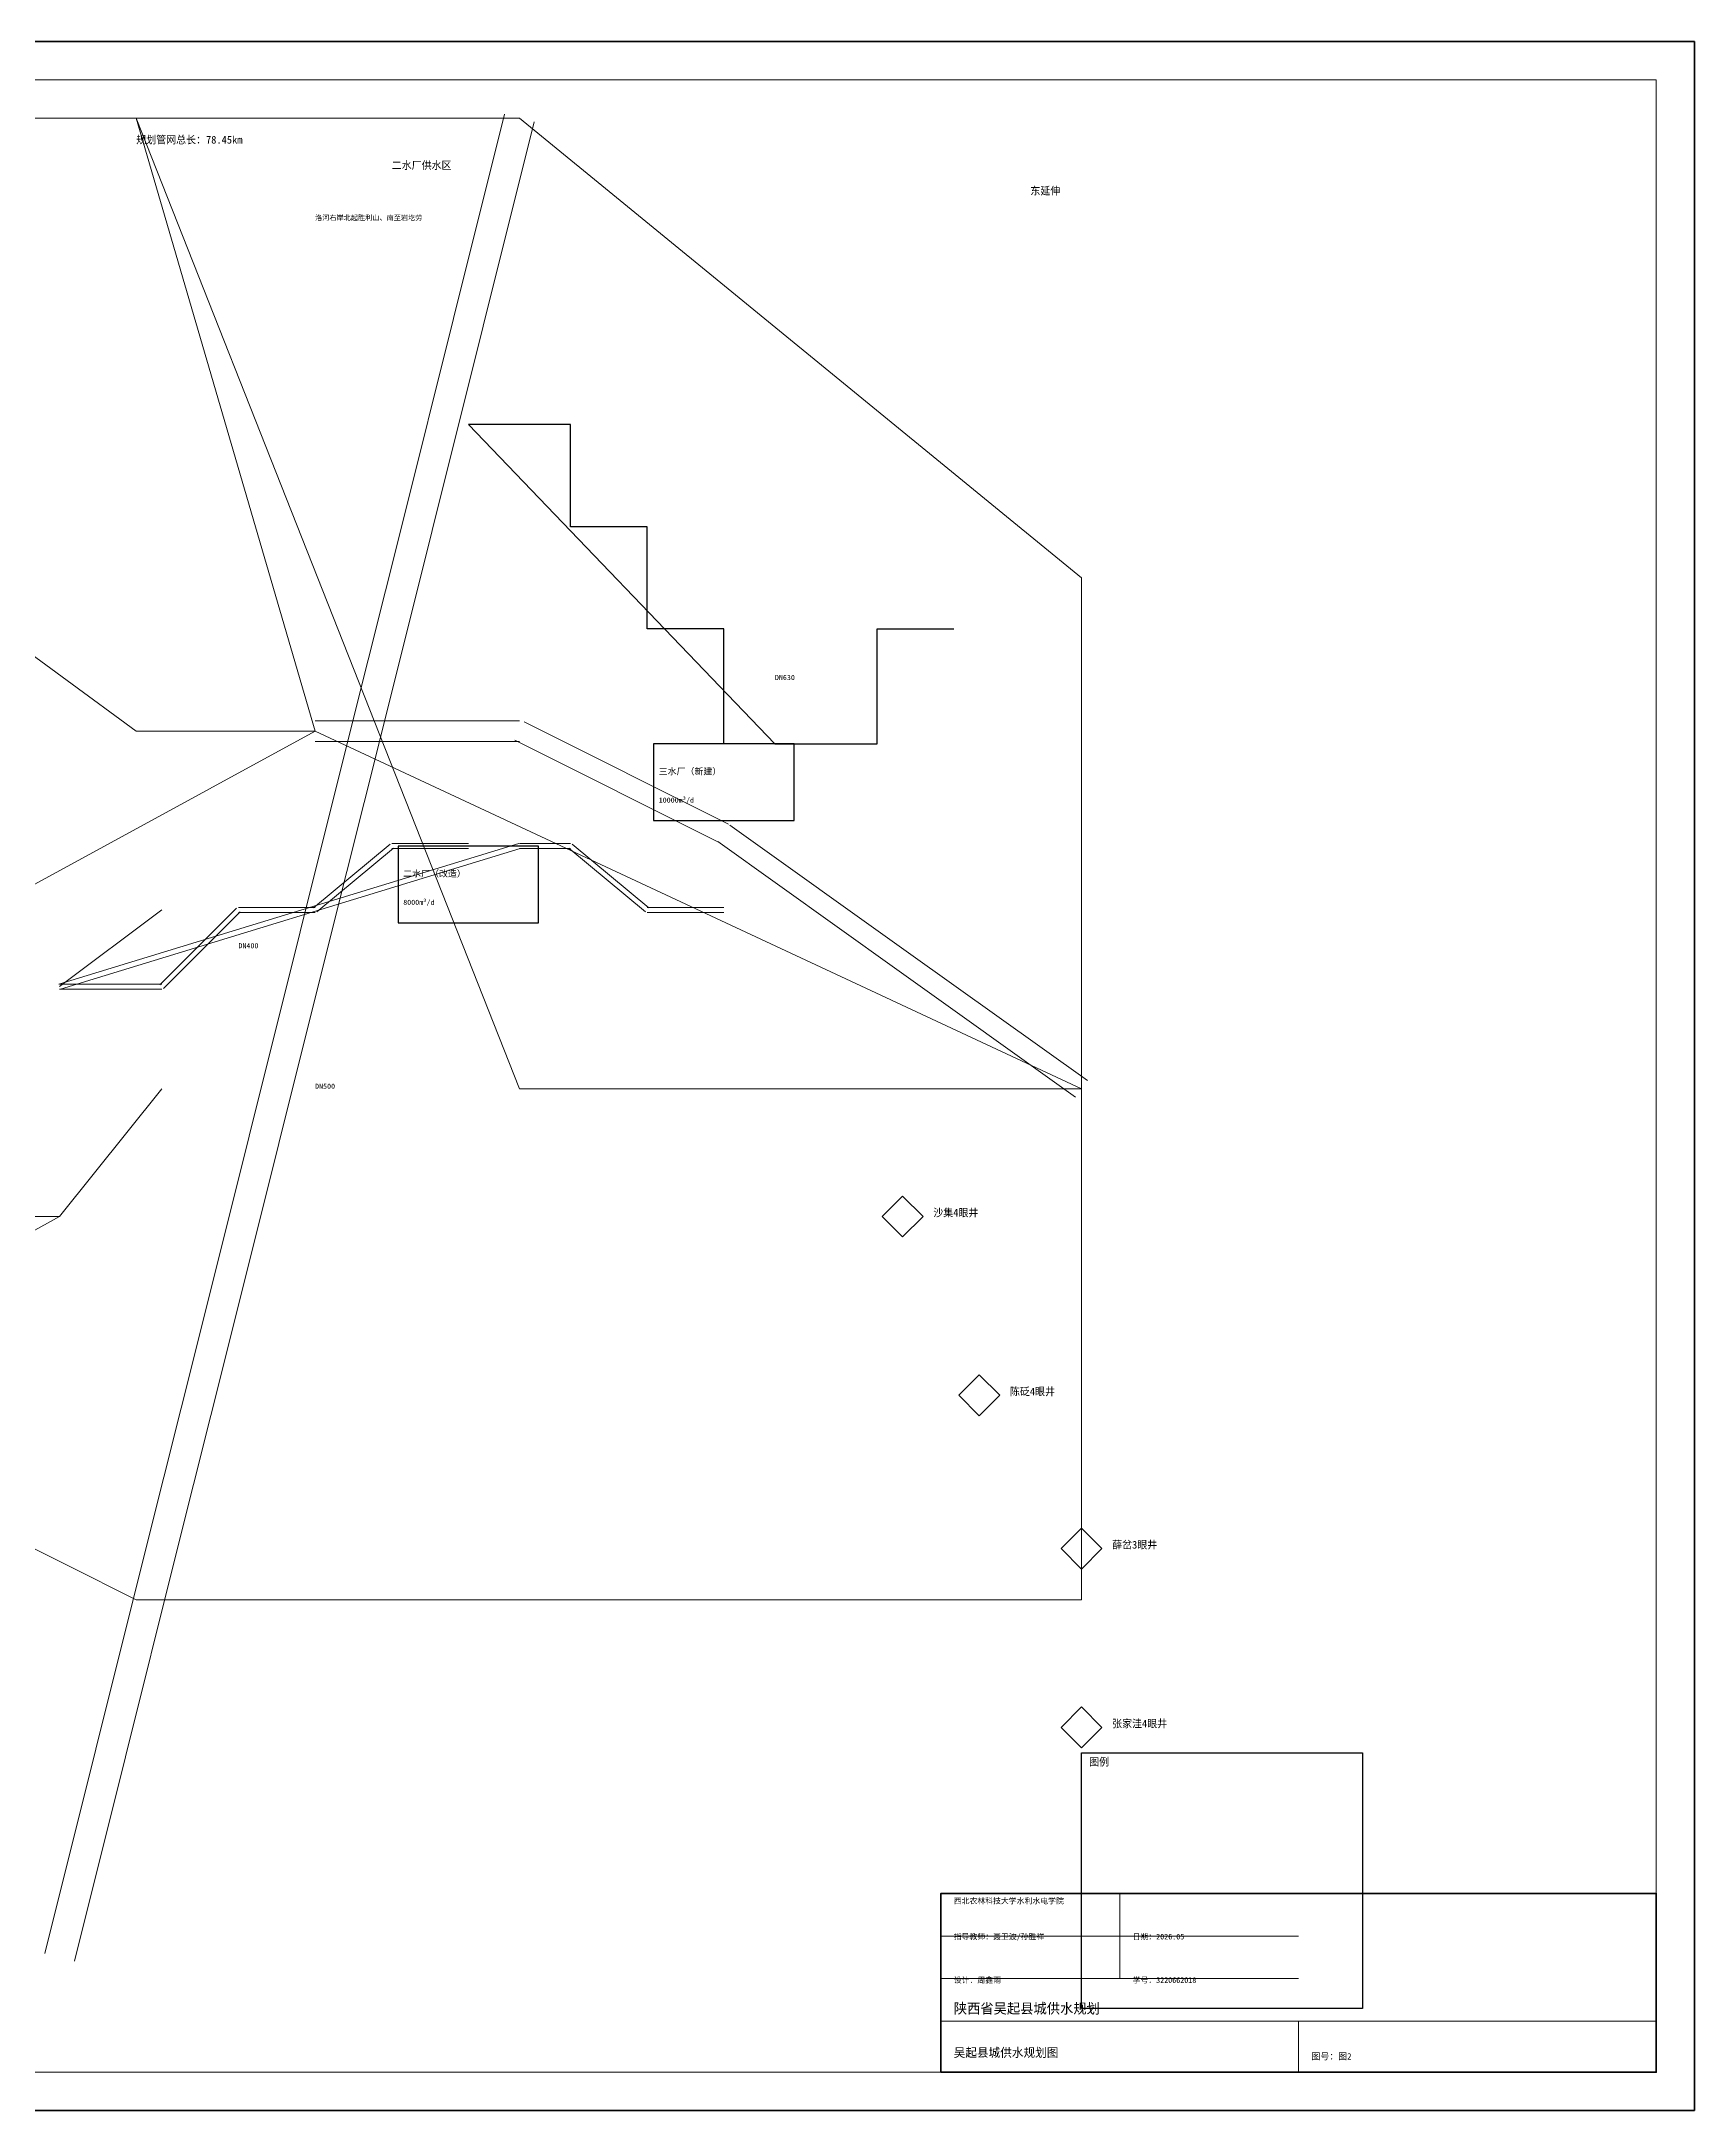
# Model space of a CAD drawing. Header units: millimetres. Extents: x 0 to 1160, y 0 to 810.
# Drawn here: x 513 to 1160, y 0 to 810 of the extents above; entities that cross this region are included whole.
import ezdxf

# ---------------------------------------------------------------- set-up
doc = ezdxf.new("R2010")
doc.units = ezdxf.units.MM
for name, color, linetype in [('AREA', 7, 'Continuous'), ('CONNECT', 7, 'Continuous'), ('FRAME', 7, 'Continuous'), ('LABEL', 7, 'Continuous'), ('NODE', 7, 'Continuous'), ('PIPE1', 7, 'Continuous'), ('PIPE2', 7, 'Continuous'), ('PIPE3', 7, 'Continuous'), ('PLANT', 7, 'Continuous'), ('RIVER', 7, 'Continuous')]:
    doc.layers.add(name, color=color, linetype=linetype)

msp = doc.modelspace()

# ---------------------------------------------------------------- linework, layer by layer
at = {"layer": 'AREA', "color": 7, "lineweight": 13}
for p, q in [((350, 780), (550, 780)), ((550, 780), (620, 540)), ((550, 780), (700, 780)), ((700, 400), (550, 780)), ((700, 780), (920, 600)), ((400, 650), (550, 540)), ((920, 600), (920, 400)), ((620, 540), (400, 420)), ((550, 540), (620, 540)), ((620, 540), (920, 400)), ((920, 400), (700, 400)), ((920, 400), (920, 200)), ((550, 200), (350, 300)), ((920, 200), (550, 200))]:
    msp.add_line(p, q, dxfattribs=at)
at = {"layer": 'CONNECT', "color": 7, "lineweight": 13}
for p, q in [((520, 440), (560, 470)), ((520, 350), (560, 400))]:
    msp.add_line(p, q, dxfattribs=at)
at = {"layer": 'FRAME', "color": 7, "lineweight": 50}
for p, q in [((1160, 810), (0, 810)), ((1160, 0), (1160, 810)), ((0, 0), (1160, 0))]:
    msp.add_line(p, q, dxfattribs=at)
at = {"layer": 'FRAME', "color": 7, "lineweight": 13}
for p, q in [((1145, 795), (15, 795)), ((1145, 15), (1145, 795)), ((865, 85), (1005, 85)), ((935, 51.67), (935, 85)), ((935, 68.33), (935, 85)), ((935, 85), (935, 85)), ((865, 68.33), (1005, 68.33)), ((865, 51.67), (1005, 51.67)), ((865, 35), (1145, 35)), ((1005, 15), (1005, 35)), ((15, 15), (1145, 15))]:
    msp.add_line(p, q, dxfattribs=at)
at = {"layer": 'FRAME', "color": 7, "lineweight": 35}
msp.add_lwpolyline([(865, 15), (1145, 15), (1145, 85), (865, 85), (865, 15)], dxfattribs=at)
at = {"layer": 'LABEL', "color": 7, "lineweight": 25}
msp.add_lwpolyline([(920, 140), (1030, 140), (1030, 40), (920, 40), (920, 140)], dxfattribs=at)
at = {"layer": 'NODE', "color": 7, "lineweight": 25}
for points in [[(850, 358), (858, 350), (850, 342), (842, 350), (850, 358)], [(880, 288), (888, 280), (880, 272), (872, 280), (880, 288)], [(920, 228), (928, 220), (920, 212), (912, 220), (920, 228)], [(920, 158), (928, 150), (920, 142), (912, 150), (920, 158)]]:
    msp.add_lwpolyline(points, dxfattribs=at)
at = {"layer": 'PIPE1', "color": 7, "lineweight": 13}
for p, q in [((520, 350), (420, 295)), ((490, 350), (520, 350))]:
    msp.add_line(p, q, dxfattribs=at)
at = {"layer": 'PIPE2', "color": 7, "lineweight": 13}
for p, q in [((519.71, 440.96), (699.71, 495.96)), ((649.36, 495.77), (619.36, 470.77)), ((650.64, 494.23), (620.64, 469.23)), ((680, 496), (650, 496)), ((700, 496), (720, 496)), ((719.36, 494.23), (749.36, 469.23)), ((720.64, 495.77), (750.64, 470.77)), ((520.29, 439.04), (700.29, 494.04)), ((680, 494), (650, 494)), ((700, 494), (720, 494)), ((589.29, 470.71), (559.29, 440.71)), ((620, 471), (590, 471)), ((750, 471), (780, 471)), ((590.71, 469.29), (560.71, 439.29)), ((620, 469), (590, 469)), ((750, 469), (780, 469)), ((560, 441), (520, 441)), ((560, 439), (520, 439))]:
    msp.add_line(p, q, dxfattribs=at)
at = {"layer": 'PIPE3', "color": 7, "lineweight": 30}
for p, q in [((720, 660), (680, 660)), ((680, 660), (800, 535)), ((720, 620), (720, 660)), ((750, 620), (720, 620)), ((750, 580), (750, 620)), ((780, 580), (750, 580)), ((780, 535), (780, 580)), ((840, 535), (840, 580)), ((840, 580), (870, 580)), ((800, 535), (840, 535))]:
    msp.add_line(p, q, dxfattribs=at)
at = {"layer": 'PLANT', "color": 7, "lineweight": 25}
for points in [[(752.5, 505), (807.5, 505), (807.5, 535), (752.5, 535), (752.5, 505)], [(652.5, 465), (707.5, 465), (707.5, 495), (652.5, 495), (652.5, 465)]]:
    msp.add_lwpolyline(points, dxfattribs=at)
at = {"layer": 'RIVER', "color": 7, "lineweight": 13}
for p, q in [((694.18, 781.46), (674.18, 701.46)), ((705.82, 778.54), (685.82, 698.54)), ((674.18, 701.46), (654.18, 621.46)), ((685.82, 698.54), (665.82, 618.54)), ((654.18, 621.46), (634.18, 541.46)), ((665.82, 618.54), (645.82, 538.54)), ((700, 544), (620, 544)), ((781.79, 503.58), (701.79, 543.58)), ((634.18, 541.46), (614.18, 461.46)), ((700, 536), (620, 536)), ((645.82, 538.54), (625.82, 458.54)), ((778.21, 496.42), (698.21, 536.42)), ((852.32, 453.25), (782.32, 503.25)), ((847.68, 446.75), (777.68, 496.75)), ((614.18, 461.46), (594.18, 381.46)), ((625.82, 458.54), (605.82, 378.54)), ((917.68, 396.75), (847.68, 446.75)), ((922.32, 403.25), (852.32, 453.25)), ((594.18, 381.46), (574.18, 301.46)), ((605.82, 378.54), (585.82, 298.54)), ((574.18, 301.46), (554.18, 221.46)), ((585.82, 298.54), (565.82, 218.54)), ((554.18, 221.46), (534.18, 141.46)), ((565.82, 218.54), (545.82, 138.54)), ((534.18, 141.46), (514.18, 61.46)), ((545.82, 138.54), (525.82, 58.54))]:
    msp.add_line(p, q, dxfattribs=at)

# ---------------------------------------------------------------- texts
for s, height, p in [('规划管网总长：78.45km', 3, (550, 770)), ('二水厂供水区', 3, (650, 760)), ('东延伸', 3, (900, 750)), ('洛河右岸北起胜利山、南至岩圪劳', 2, (620, 740)), ('DN630', 2, (800, 560)), ('三水厂（新建）', 2.5, (754.5, 523)), ('10000m³/d', 2, (754.5, 512)), ('二水厂（改造）', 2.5, (654.5, 483)), ('8000m³/d', 2, (654.5, 472)), ('DN400', 2, (590, 455)), ('DN500', 2, (620, 400)), ('沙集4眼井', 3, (862, 350)), ('陈砭4眼井', 3, (892, 280)), ('薛岔3眼井', 3, (932, 220)), ('张家洼4眼井', 3, (932, 150)), ('图例', 3, (923, 135)), ('西北农林科技大学水利水电学院', 2.2, (870, 81)), ('指导教师：聂卫波/孙胜祥', 2.2, (870, 67)), ('日期：2026.05', 2.2, (940, 67)), ('设计：周鑫雨', 2.2, (870, 50)), ('学号：3220662018', 2.2, (940, 50)), ('陕西省吴起县城供水规划', 4, (870, 38)), ('吴起县城供水规划图', 3.5, (870, 21)), ('图号：图2', 2.5, (1010, 20))]:
    msp.add_text(s, height=height).set_placement(p)

doc.saveas('drawing.dxf')
